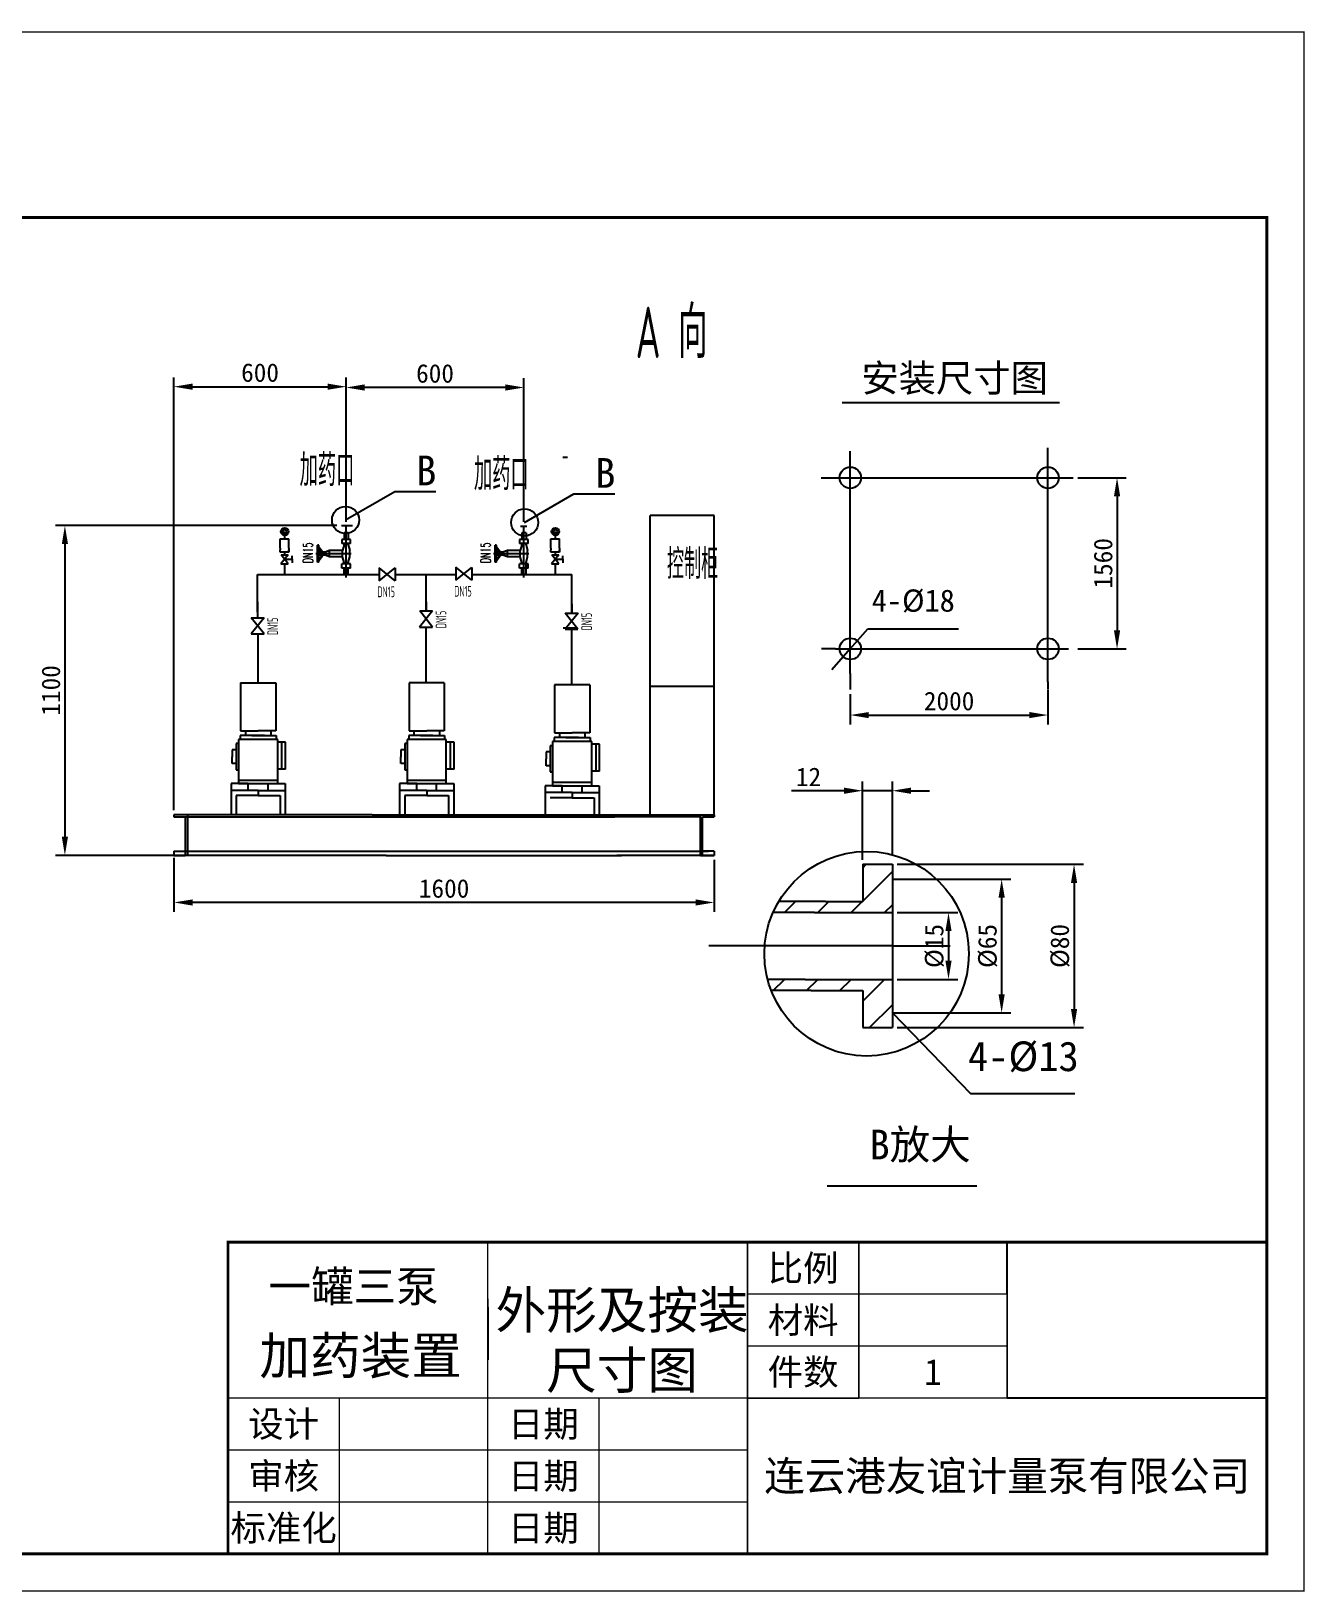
# Model space of a CAD drawing. Header units: millimetres. Extents: x 74 to 371, y 19 to 360.
# Drawn here: x 199.8 to 371.4, y 19.2 to 229.4 of the extents above; entities that cross this region are included whole.
import ezdxf
from ezdxf.enums import TextEntityAlignment as Align

# ---------------------------------------------------------------- set-up
doc = ezdxf.new("R2010")
doc.units = ezdxf.units.MM
doc.header["$PDMODE"] = 35
doc.layers.add('04-标注', color=3, linetype='Continuous', lineweight=20)
doc.layers.add('05-文字', color=5, linetype='Continuous')
doc.styles.add('HZ0', font='romans', dxfattribs={"width": 0.6, "bigfont": 'hztxt0'})
doc.styles.add('S', font='SimSun.ttf')
doc.styles.add('S1', font='isocp.shx', dxfattribs={"width": 0.6, "height": 4.5, "bigfont": 'chinese.shx'})
doc.dimstyles.new('ISO-25', dxfattribs={"dimtxt": 2.5, "dimasz": 2.5, "dimexe": 1.25, "dimexo": 0.625, "dimtad": 1, "dimtxsty": 'Standard', "dimcen": 2.5, "dimadec": 0, "dimazin": 0, "dimtfac": 1, "dimtmove": 0, "dimatfit": 3, "dimfxl": 0, "dimarcsym": 0})

# ---------------------------------------------------------------- blocks, each defined once
blk = doc.blocks.new('*D41')
at = {"color": 0, "lineweight": -2}
for p, q in [((310.12, 140.07), (310.12, 136)), ((336.76, 140.59), (336.76, 136)), ((312.62, 137.25), (334.26, 137.25))]:
    blk.add_line(p, q, dxfattribs=at)
at = {"color": 0}
for points in [[(312.62, 137.66), (312.62, 136.83), (310.12, 137.25)], [(334.26, 137.66), (334.26, 136.83), (336.76, 137.25)]]:
    blk.add_solid(points, dxfattribs=at)
at = {"layer": 'Defpoints', "color": 0}
for p in [(336.76, 141.21), (310.12, 140.69), (336.76, 137.25)]:
    blk.add_point(p, dxfattribs=at)
at = {"color": 0, "insert": (323.44, 139.12), "char_height": 2.5, "attachment_point": 5}
blk.add_mtext('\\A1;2000', dxfattribs=at)
blk = doc.blocks.new('*D42')
at = {"color": 0, "lineweight": -2}
for p, q in [((340.8, 169.21), (347.32, 169.21)), ((346.07, 166.71), (346.07, 148.67)), ((340.8, 146.17), (347.32, 146.17))]:
    blk.add_line(p, q, dxfattribs=at)
at = {"color": 0}
for points in [[(345.65, 166.71), (346.49, 166.71), (346.07, 169.21)], [(345.65, 148.67), (346.49, 148.67), (346.07, 146.17)]]:
    blk.add_solid(points, dxfattribs=at)
at = {"layer": 'Defpoints', "color": 0}
for p in [(340.18, 169.21), (340.18, 146.17), (346.07, 146.17)]:
    blk.add_point(p, dxfattribs=at)
at = {"color": 0, "insert": (344.2, 157.69), "char_height": 2.5, "attachment_point": 5, "rotation": 90}
blk.add_mtext('\\A1;1560', dxfattribs=at)
blk = doc.blocks.new('*D43')
at = {"color": 0, "lineweight": -2}
for p, q in [((316.42, 110.65), (324.61, 110.65)), ((323.36, 108.15), (323.36, 104.15)), ((316.42, 101.65), (324.61, 101.65))]:
    blk.add_line(p, q, dxfattribs=at)
at = {"color": 0}
for points in [[(322.94, 108.15), (323.77, 108.15), (323.36, 110.65)], [(322.94, 104.15), (323.77, 104.15), (323.36, 101.65)]]:
    blk.add_solid(points, dxfattribs=at)
at = {"layer": 'Defpoints', "color": 0}
for p in [(315.79, 110.65), (315.79, 101.65), (323.36, 101.65)]:
    blk.add_point(p, dxfattribs=at)
at = {"color": 0, "insert": (321.48, 106.15), "char_height": 2.5, "attachment_point": 5, "rotation": 90}
blk.add_mtext('\\A1;%%C15', dxfattribs=at)
blk = doc.blocks.new('*D44')
at = {"color": 0, "lineweight": -2}
for p, q in [((316.42, 115.15), (331.77, 115.15)), ((330.52, 112.65), (330.52, 99.65)), ((320.31, 97.15), (331.77, 97.15))]:
    blk.add_line(p, q, dxfattribs=at)
at = {"color": 0}
for points in [[(330.1, 112.65), (330.94, 112.65), (330.52, 115.15)], [(330.1, 99.65), (330.94, 99.65), (330.52, 97.15)]]:
    blk.add_solid(points, dxfattribs=at)
at = {"layer": 'Defpoints', "color": 0}
for p in [(315.79, 115.15), (319.68, 97.15), (330.52, 97.15)]:
    blk.add_point(p, dxfattribs=at)
at = {"color": 0, "insert": (328.65, 106.15), "char_height": 2.5, "attachment_point": 5, "rotation": 90}
blk.add_mtext('\\A1;%%C65', dxfattribs=at)
blk = doc.blocks.new('*D45')
at = {"color": 0, "lineweight": -2}
for p, q in [((316.42, 117.15), (341.53, 117.15)), ((340.28, 114.65), (340.28, 97.65)), ((316.42, 95.15), (341.53, 95.15))]:
    blk.add_line(p, q, dxfattribs=at)
at = {"color": 0}
for points in [[(339.86, 114.65), (340.69, 114.65), (340.28, 117.15)], [(339.86, 97.65), (340.69, 97.65), (340.28, 95.15)]]:
    blk.add_solid(points, dxfattribs=at)
at = {"layer": 'Defpoints', "color": 0}
for p in [(315.79, 117.15), (315.79, 95.15), (340.28, 95.15)]:
    blk.add_point(p, dxfattribs=at)
at = {"color": 0, "insert": (338.4, 106.15), "char_height": 2.5, "attachment_point": 5, "rotation": 90}
blk.add_mtext('\\A1;%%C80', dxfattribs=at)
blk = doc.blocks.new('*D46')
at = {"color": 0, "lineweight": -2}
for p, q in [((311.79, 117.77), (311.79, 128.31)), ((315.79, 118.4), (315.79, 128.31)), ((309.29, 127.06), (302.21, 127.06)), ((315.79, 127.06), (311.79, 127.06)), ((318.29, 127.06), (320.79, 127.06))]:
    blk.add_line(p, q, dxfattribs=at)
at = {"color": 0}
for points in [[(309.29, 127.48), (309.29, 126.64), (311.79, 127.06)], [(318.29, 127.48), (318.29, 126.64), (315.79, 127.06)]]:
    blk.add_solid(points, dxfattribs=at)
at = {"layer": 'Defpoints', "color": 0}
for p in [(311.79, 127.06), (315.79, 117.77), (311.79, 117.15)]:
    blk.add_point(p, dxfattribs=at)
at = {"color": 0, "insert": (304.5, 128.93), "char_height": 2.5, "attachment_point": 5}
blk.add_mtext('\\A1;12', dxfattribs=at)
blk = doc.blocks.new('*D59')
at = {"color": 0, "lineweight": -2}
for p, q in [((218.99, 118.01), (218.99, 110.76)), ((291.79, 117.73), (291.79, 110.76)), ((289.29, 112.01), (221.49, 112.01))]:
    blk.add_line(p, q, dxfattribs=at)
at = {"color": 0}
for points in [[(221.49, 112.42), (221.49, 111.59), (218.99, 112.01)], [(289.29, 112.42), (289.29, 111.59), (291.79, 112.01)]]:
    blk.add_solid(points, dxfattribs=at)
at = {"layer": 'Defpoints', "color": 0}
for p in [(218.99, 118.64), (291.79, 118.35), (218.99, 112.01)]:
    blk.add_point(p, dxfattribs=at)
at = {"color": 0, "insert": (255.39, 113.88), "char_height": 2.5, "attachment_point": 5}
blk.add_mtext('\\A1;1600', dxfattribs=at)
blk = doc.blocks.new('*D60')
at = {"color": 0, "lineweight": -2}
for p, q in [((240.92, 162.78), (203.04, 162.78)), ((204.29, 160.28), (204.29, 120.85)), ((219.89, 118.35), (203.04, 118.35))]:
    blk.add_line(p, q, dxfattribs=at)
at = {"color": 0}
for points in [[(203.88, 160.28), (204.71, 160.28), (204.29, 162.78)], [(203.88, 120.85), (204.71, 120.85), (204.29, 118.35)]]:
    blk.add_solid(points, dxfattribs=at)
at = {"layer": 'Defpoints', "color": 0}
for p in [(241.55, 162.78), (204.29, 118.35), (220.52, 118.35)]:
    blk.add_point(p, dxfattribs=at)
at = {"color": 0, "insert": (202.42, 140.57), "char_height": 2.5, "attachment_point": 5, "rotation": 90}
blk.add_mtext('\\A1;1100', dxfattribs=at)
blk = doc.blocks.new('*D61')
at = {"color": 0, "lineweight": -2}
for p, q in [((218.99, 124.45), (218.99, 182.73)), ((221.49, 181.48), (239.69, 181.48)), ((242.19, 163.28), (242.19, 182.73))]:
    blk.add_line(p, q, dxfattribs=at)
at = {"color": 0}
for points in [[(221.49, 181.9), (221.49, 181.06), (218.99, 181.48)], [(239.69, 181.9), (239.69, 181.06), (242.19, 181.48)]]:
    blk.add_solid(points, dxfattribs=at)
at = {"layer": 'Defpoints', "color": 0}
for p in [(242.19, 181.48), (242.19, 162.65), (218.99, 123.82)]:
    blk.add_point(p, dxfattribs=at)
at = {"color": 0, "insert": (230.59, 183.36), "char_height": 2.5, "attachment_point": 5}
blk.add_mtext('\\A1;600', dxfattribs=at)
blk = doc.blocks.new('*D62')
at = {"color": 0, "lineweight": -2}
for p, q in [((242.19, 167.02), (242.19, 182.62)), ((263.64, 181.37), (244.69, 181.37)), ((266.14, 163.28), (266.14, 182.62))]:
    blk.add_line(p, q, dxfattribs=at)
at = {"color": 0}
for points in [[(244.69, 181.79), (244.69, 180.95), (242.19, 181.37)], [(263.64, 181.79), (263.64, 180.95), (266.14, 181.37)]]:
    blk.add_solid(points, dxfattribs=at)
at = {"layer": 'Defpoints', "color": 0}
for p in [(242.19, 181.37), (242.19, 166.4), (266.14, 162.65)]:
    blk.add_point(p, dxfattribs=at)
at = {"color": 0, "insert": (254.17, 183.25), "char_height": 2.5, "attachment_point": 5}
blk.add_mtext('\\A1;600', dxfattribs=at)

msp = doc.modelspace()

# ---------------------------------------------------------------- hatches: boundary and pattern name
h = msp.add_hatch()
h.set_pattern_fill('ANSI31', color=0, style=0)
h.set_pattern_definition([(45, (2.82, 0.791), (-2.245064, 2.245064), [])])
h.paths.add_polyline_path([(315.795, 117.149), (311.795, 117.149), (311.795, 112.149), (306.795, 112.149), (300.482, 112.149, 0.0306481), (299.709, 110.649), (305.29, 110.649), (315.795, 110.649)])
h.paths.add_polyline_path([(315.795, 101.649), (304.059, 101.649), (298.983, 101.649, 0.0286129), (299.465, 100.149), (304.861, 100.149), (311.795, 100.149), (311.795, 95.149), (315.795, 95.149)])

# ---------------------------------------------------------------- linework, layer by layer
at = {"color": 0}
for p, q in [((309.028, 179.373), (338.316, 179.373)), ((310.124, 142.833), (310.124, 172.779)), ((336.764, 141.735), (336.764, 173.249)), ((271.377, 171.996), (272.015, 171.996)), ((306.185, 169.213), (306.823, 169.213)), ((306.823, 169.213), (340.178, 169.213)), ((242.11, 163.531), (248.745, 167.361)), ((248.745, 167.361), (254.277, 167.361)), ((266.237, 163.197), (272.871, 167.028)), ((272.871, 167.028), (278.404, 167.028)), ((291.79, 164.143), (283.15, 164.143)), ((283.15, 123.823), (283.15, 164.143)), ((291.79, 123.535), (291.79, 164.143)), ((233.892, 161.96), (233.892, 160.999)), ((241.547, 162.781), (243.037, 162.781)), ((242.193, 161.779), (242.193, 162.65)), ((265.695, 162.682), (266.559, 162.682)), ((266.142, 161.779), (266.142, 162.65)), ((270.365, 161.96), (270.364, 160.999)), ((233.299, 160.999), (234.485, 160.999)), ((233.299, 160.342), (233.299, 160.999)), ((233.299, 159.737), (233.299, 160.342)), ((234.485, 160.342), (234.485, 160.999)), ((234.485, 159.737), (234.485, 160.67)), ((238.521, 160.114), (238.32, 160.114)), ((238.32, 157.856), (238.32, 160.114)), ((238.521, 157.856), (238.521, 160.114)), ((238.521, 159.923), (238.994, 159.288)), ((238.521, 159.754), (238.868, 159.288)), ((241.617, 160.915), (241.617, 160.339)), ((242.769, 160.915), (241.617, 160.915)), ((242.769, 160.339), (241.617, 160.339)), ((241.905, 160.19), (241.691, 159.417)), ((242.481, 161.779), (241.905, 161.779)), ((241.905, 161.779), (241.905, 160.915)), ((241.905, 160.19), (241.905, 160.339)), ((242.193, 156.192), (242.193, 161.779)), ((242.481, 161.779), (242.481, 160.915)), ((242.481, 160.19), (242.481, 160.339)), ((242.481, 160.19), (242.696, 159.417)), ((242.769, 160.339), (242.769, 160.915)), ((262.47, 160.114), (262.269, 160.114)), ((262.269, 157.856), (262.269, 160.114)), ((262.47, 157.856), (262.47, 160.114)), ((262.47, 159.923), (262.943, 159.288)), ((262.47, 159.754), (262.817, 159.288)), ((265.566, 160.915), (265.566, 160.339)), ((266.718, 160.915), (265.566, 160.915)), ((266.718, 160.339), (265.566, 160.339)), ((265.854, 160.19), (265.64, 159.417)), ((266.43, 161.779), (265.854, 161.779)), ((265.854, 161.779), (265.854, 160.915)), ((265.854, 160.19), (265.854, 160.339)), ((266.142, 156.192), (266.142, 161.779)), ((266.43, 161.779), (266.43, 160.915)), ((266.43, 160.19), (266.43, 160.339)), ((266.43, 160.19), (266.645, 159.417)), ((266.718, 160.339), (266.718, 160.915)), ((269.771, 160.999), (270.958, 160.999)), ((269.771, 160.342), (269.771, 160.999)), ((269.771, 159.737), (269.771, 160.342)), ((270.958, 160.342), (270.958, 160.999)), ((270.958, 159.737), (270.958, 160.67)), ((233.299, 159.737), (233.299, 159.499)), ((233.299, 159.196), (233.299, 159.499)), ((234.485, 159.196), (233.299, 159.196)), ((234.385, 158.841), (233.408, 157.631)), ((234.376, 157.631), (233.417, 158.841)), ((233.417, 158.841), (234.385, 158.841)), ((233.417, 158.841), (234.385, 158.841)), ((233.892, 159.196), (233.892, 158.841)), ((233.896, 158.236), (234.922, 158.236)), ((234.485, 159.737), (234.485, 159.196)), ((234.485, 159.196), (234.485, 159.499)), ((234.922, 158.236), (234.922, 158.719)), ((234.922, 158.236), (234.922, 157.753)), ((242.85, 158.985), (238.099, 158.985)), ((238.521, 157.856), (238.32, 157.856)), ((238.803, 159.179), (238.521, 159.179)), ((238.803, 158.791), (238.521, 158.791)), ((238.521, 158.048), (238.994, 158.683)), ((238.521, 158.217), (238.868, 158.683)), ((238.803, 158.683), (238.803, 159.288)), ((238.803, 159.288), (239.035, 159.288)), ((238.803, 158.683), (239.035, 158.683)), ((239.035, 158.683), (239.035, 159.288)), ((239.361, 159.179), (239.035, 159.179)), ((239.361, 158.791), (239.035, 158.791)), ((239.969, 159.417), (239.361, 159.179)), ((239.361, 158.791), (239.361, 159.179)), ((239.969, 158.553), (239.361, 158.791)), ((241.691, 159.417), (239.969, 159.417)), ((239.969, 158.553), (239.969, 159.417)), ((241.691, 158.553), (239.969, 158.553)), ((241.691, 158.553), (241.691, 159.417)), ((241.905, 157.78), (241.691, 158.553)), ((241.905, 157.632), (241.905, 157.78)), ((242.193, 156.192), (242.193, 157.717)), ((242.481, 157.78), (242.696, 158.553)), ((242.481, 157.632), (242.481, 157.78)), ((242.696, 158.553), (242.696, 159.417)), ((266.799, 158.985), (262.049, 158.985)), ((262.47, 157.856), (262.269, 157.856)), ((262.752, 159.179), (262.47, 159.179)), ((262.752, 158.791), (262.47, 158.791)), ((262.47, 158.048), (262.943, 158.683)), ((262.47, 158.217), (262.817, 158.683)), ((262.752, 158.683), (262.752, 159.288)), ((262.752, 159.288), (262.984, 159.288)), ((262.752, 158.683), (262.984, 158.683)), ((262.984, 158.683), (262.984, 159.288)), ((263.31, 159.179), (262.984, 159.179)), ((263.31, 158.791), (262.984, 158.791)), ((263.918, 159.417), (263.31, 159.179)), ((263.31, 158.791), (263.31, 159.179)), ((263.918, 158.553), (263.31, 158.791)), ((265.64, 159.417), (263.918, 159.417)), ((263.918, 158.553), (263.918, 159.417)), ((265.64, 158.553), (263.918, 158.553)), ((265.64, 158.553), (265.64, 159.417)), ((265.854, 157.78), (265.64, 158.553)), ((265.854, 157.632), (265.854, 157.78)), ((266.43, 157.78), (266.645, 158.553)), ((266.43, 157.632), (266.43, 157.78)), ((266.43, 156.192), (266.43, 157.717)), ((266.645, 158.553), (266.645, 159.417)), ((269.771, 159.737), (269.771, 159.499)), ((269.771, 159.196), (269.771, 159.499)), ((270.958, 159.196), (269.771, 159.196)), ((270.857, 158.841), (269.88, 157.631)), ((270.848, 157.631), (269.889, 158.841)), ((269.889, 158.841), (270.857, 158.841)), ((269.889, 158.841), (270.857, 158.841)), ((270.364, 159.196), (270.364, 158.841)), ((270.369, 158.236), (271.395, 158.236)), ((270.958, 159.737), (270.958, 159.196)), ((270.958, 159.196), (270.958, 159.499)), ((271.395, 158.236), (271.395, 158.719)), ((271.395, 158.236), (271.395, 157.753)), ((230.267, 151.153), (230.267, 156.192)), ((230.267, 156.192), (233.892, 156.192)), ((233.408, 157.631), (234.376, 157.631)), ((233.892, 157.631), (233.892, 157.296)), ((233.892, 157.296), (233.892, 156.192)), ((233.892, 156.192), (246.618, 156.192)), ((242.769, 157.632), (241.617, 157.632)), ((241.617, 157.056), (241.617, 157.632)), ((242.769, 157.056), (241.617, 157.056)), ((241.905, 156.192), (241.905, 157.056)), ((242.481, 156.192), (241.905, 156.192)), ((242.193, 155.795), (242.193, 156.192)), ((242.481, 156.192), (242.481, 157.056)), ((242.769, 157.056), (242.769, 157.632)), ((246.618, 157.075), (246.618, 155.347)), ((248.778, 155.331), (246.618, 157.075)), ((246.618, 155.347), (248.778, 157.059)), ((248.778, 157.059), (248.778, 155.331)), ((248.778, 157.059), (248.778, 155.331)), ((248.778, 156.192), (250.495, 156.192)), ((250.495, 156.192), (256.966, 156.192)), ((252.983, 155.623), (252.983, 156.192)), ((252.983, 151.153), (252.983, 156.16)), ((252.983, 155.086), (252.983, 156.16)), ((256.966, 157.157), (256.966, 155.429)), ((259.126, 155.413), (256.966, 157.157)), ((256.966, 155.429), (259.126, 157.141)), ((259.126, 157.141), (259.126, 155.413)), ((259.126, 157.141), (259.126, 155.413)), ((259.126, 156.192), (272.589, 156.192)), ((266.718, 157.632), (265.566, 157.632)), ((265.566, 157.056), (265.566, 157.632)), ((266.718, 157.056), (265.566, 157.056)), ((265.854, 156.192), (265.854, 157.056)), ((266.43, 156.192), (265.854, 156.192)), ((266.142, 155.795), (266.142, 156.192)), ((266.43, 156.192), (266.43, 157.056)), ((266.718, 157.056), (266.718, 157.632)), ((269.88, 157.631), (270.848, 157.631)), ((270.364, 157.631), (270.364, 157.296)), ((270.364, 157.296), (270.364, 156.192)), ((272.589, 154.798), (272.589, 156.192)), ((272.589, 155.335), (272.589, 155.904)), ((272.589, 150.865), (272.589, 155.872)), ((272.589, 154.798), (272.589, 155.872)), ((252.983, 151.153), (252.983, 155.086)), ((272.589, 150.865), (272.589, 154.798)), ((230.267, 152.499), (230.267, 151.153)), ((230.275, 150.348), (230.267, 151.826)), ((252.983, 152.499), (252.983, 151.153)), ((272.589, 152.211), (272.589, 150.865)), ((231.139, 150.348), (229.395, 148.188)), ((231.123, 148.188), (229.411, 150.348)), ((229.411, 150.348), (231.139, 150.348)), ((229.411, 150.348), (231.139, 150.348)), ((253.831, 151.27), (252.087, 149.11)), ((253.815, 149.11), (252.103, 151.27)), ((252.103, 151.27), (253.831, 151.27)), ((252.103, 151.27), (253.831, 151.27)), ((273.437, 150.982), (271.693, 148.822)), ((273.421, 148.822), (271.709, 150.982)), ((271.709, 150.982), (273.437, 150.982)), ((271.709, 150.982), (273.437, 150.982)), ((291.79, 123.823), (291.79, 151.227)), ((229.395, 148.188), (231.123, 148.188)), ((230.33, 141.611), (230.33, 148.188)), ((252.087, 149.11), (253.815, 149.11)), ((252.951, 149.11), (252.951, 141.611)), ((273.321, 148.956), (271.439, 148.956)), ((271.693, 148.822), (273.421, 148.822)), ((272.557, 148.822), (272.557, 141.323)), ((310.124, 146.173), (312.504, 148.861)), ((312.504, 148.861), (324.721, 148.861)), ((308.129, 146.173), (306.247, 146.173)), ((310.124, 146.173), (307.637, 143.364)), ((308.129, 146.173), (339.523, 146.173)), ((227.965, 141.611), (227.965, 135.128)), ((227.965, 141.611), (232.695, 141.611)), ((232.695, 141.611), (232.695, 135.128)), ((250.676, 141.611), (250.676, 135.128)), ((254.223, 141.611), (250.676, 141.611)), ((255.406, 141.611), (253.041, 141.611)), ((255.406, 141.611), (255.406, 135.128)), ((270.282, 141.323), (270.282, 134.84)), ((273.829, 141.323), (270.282, 141.323)), ((275.012, 141.323), (272.647, 141.323)), ((275.012, 141.323), (275.012, 134.84)), ((291.79, 141.103), (283.15, 141.103)), ((310.124, 142.833), (310.124, 140.694)), ((336.764, 141.735), (336.764, 140.694)), ((336.764, 141.735), (336.764, 140.695)), ((227.965, 135.128), (230.33, 135.128)), ((228.622, 135.128), (228.622, 134.512)), ((232.695, 135.128), (230.33, 135.128)), ((232.038, 135.128), (232.038, 134.512)), ((250.676, 135.128), (253.041, 135.128)), ((251.333, 135.128), (251.333, 134.512)), ((255.406, 135.128), (253.041, 135.128)), ((254.748, 135.128), (254.748, 134.512)), ((270.282, 134.84), (272.647, 134.84)), ((270.939, 134.84), (270.939, 134.224)), ((275.012, 134.84), (272.647, 134.84)), ((274.355, 134.84), (274.355, 134.224)), ((227.385, 132.57), (226.827, 132.57)), ((226.827, 132.57), (226.827, 131.646)), ((227.68, 133.403), (227.385, 133.403)), ((227.385, 133.403), (227.385, 129.889)), ((232.98, 133.961), (227.68, 133.961)), ((227.68, 133.961), (227.68, 128.017)), ((230.33, 134.512), (227.913, 134.512)), ((227.913, 134.512), (227.913, 133.961)), ((229.484, 134.512), (230.33, 134.512)), ((231.176, 134.512), (230.33, 134.512)), ((230.33, 134.512), (232.747, 134.512)), ((232.747, 134.512), (232.747, 133.961)), ((232.98, 128.017), (232.98, 133.961)), ((234.016, 133.621), (232.98, 133.621)), ((233.498, 133.621), (233.498, 129.968)), ((234.016, 129.968), (234.016, 133.621)), ((250.096, 132.57), (249.538, 132.57)), ((249.538, 132.57), (249.538, 131.646)), ((250.391, 133.403), (250.096, 133.403)), ((250.096, 133.403), (250.096, 129.889)), ((255.69, 133.961), (250.391, 133.961)), ((250.391, 133.961), (250.391, 128.017)), ((253.041, 134.512), (250.624, 134.512)), ((250.624, 134.512), (250.624, 133.961)), ((252.195, 134.512), (253.041, 134.512)), ((253.887, 134.512), (253.041, 134.512)), ((253.041, 134.512), (255.458, 134.512)), ((255.458, 134.512), (255.458, 133.961)), ((255.69, 128.017), (255.69, 133.961)), ((256.727, 133.621), (255.69, 133.621)), ((256.209, 133.621), (256.209, 129.968)), ((256.727, 129.968), (256.727, 133.621)), ((269.997, 133.115), (269.702, 133.115)), ((269.702, 133.115), (269.702, 129.601)), ((275.296, 133.673), (269.997, 133.673)), ((269.997, 133.673), (269.997, 127.729)), ((272.647, 134.224), (270.23, 134.224)), ((270.23, 134.224), (270.23, 133.673)), ((271.801, 134.224), (272.647, 134.224)), ((273.493, 134.224), (272.647, 134.224)), ((272.647, 134.224), (275.064, 134.224)), ((275.064, 134.224), (275.064, 133.673)), ((275.296, 127.729), (275.296, 133.673)), ((276.333, 133.333), (275.296, 133.333)), ((275.815, 133.333), (275.815, 129.68)), ((276.333, 129.68), (276.333, 133.333)), ((226.827, 130.722), (226.827, 131.646)), ((227.385, 130.722), (226.827, 130.722)), ((249.538, 130.722), (249.538, 131.646)), ((250.096, 130.722), (249.538, 130.722)), ((269.702, 132.282), (269.144, 132.282)), ((269.144, 132.282), (269.144, 131.358)), ((269.144, 130.434), (269.144, 131.358)), ((269.702, 130.434), (269.144, 130.434)), ((227.385, 129.889), (227.68, 129.889)), ((227.68, 128.478), (232.98, 128.478)), ((234.016, 129.968), (232.98, 129.968)), ((250.096, 129.889), (250.391, 129.889)), ((250.391, 128.478), (255.69, 128.478)), ((256.727, 129.968), (255.69, 129.968)), ((269.702, 129.601), (269.997, 129.601)), ((276.333, 129.68), (275.296, 129.68)), ((228.994, 128.017), (226.69, 128.017)), ((226.69, 128.017), (226.69, 127.096)), ((226.69, 127.096), (226.69, 123.823)), ((230.33, 127.096), (226.69, 127.096)), ((227.381, 126.404), (227.381, 123.823)), ((230.33, 126.404), (227.381, 126.404)), ((227.68, 128.017), (232.98, 128.017)), ((228.994, 127.096), (228.994, 128.017)), ((230.33, 127.096), (230.33, 126.404)), ((230.33, 127.096), (233.97, 127.096)), ((230.33, 127.096), (230.33, 126.404)), ((230.33, 126.404), (233.279, 126.404)), ((231.666, 127.096), (231.666, 128.017)), ((231.666, 128.017), (233.97, 128.017)), ((233.279, 126.404), (233.279, 123.823)), ((233.97, 128.017), (233.97, 127.096)), ((233.97, 127.096), (233.97, 123.823)), ((251.704, 128.017), (249.4, 128.017)), ((249.4, 128.017), (249.4, 127.096)), ((249.4, 127.096), (249.4, 123.823)), ((253.041, 127.096), (249.4, 127.096)), ((253.041, 126.404), (250.092, 126.404)), ((250.092, 126.404), (250.092, 123.823)), ((250.391, 128.017), (255.69, 128.017)), ((251.704, 127.096), (251.704, 128.017)), ((253.041, 127.096), (253.041, 126.404)), ((253.041, 127.096), (256.681, 127.096)), ((253.041, 127.096), (253.041, 126.404)), ((253.041, 126.404), (255.99, 126.404)), ((254.377, 127.096), (254.377, 128.017)), ((254.377, 128.017), (256.681, 128.017)), ((255.99, 126.404), (255.99, 123.823)), ((256.681, 128.017), (256.681, 127.096)), ((256.681, 127.096), (256.681, 123.823)), ((271.311, 127.729), (269.007, 127.729)), ((269.007, 127.729), (269.007, 126.808)), ((269.007, 126.808), (269.007, 123.535)), ((272.647, 126.808), (269.007, 126.808)), ((269.997, 128.19), (275.296, 128.19)), ((269.997, 127.729), (275.296, 127.729)), ((271.311, 126.808), (271.311, 127.729)), ((272.647, 126.808), (272.647, 126.116)), ((272.647, 126.808), (276.287, 126.808)), ((272.647, 126.808), (272.647, 126.116)), ((273.983, 126.808), (273.983, 127.729)), ((273.983, 127.729), (276.287, 127.729)), ((276.287, 127.729), (276.287, 126.808)), ((276.287, 126.808), (276.287, 123.535)), ((272.647, 126.116), (269.698, 126.116)), ((272.647, 126.116), (275.596, 126.116)), ((275.596, 126.116), (275.596, 123.535)), ((245.71, 123.823), (218.99, 123.823)), ((218.99, 123.823), (218.99, 123.535)), ((218.99, 123.535), (227.63, 123.535)), ((220.517, 123.535), (220.517, 118.351)), ((220.862, 118.351), (220.862, 123.823)), ((220.862, 123.535), (251.678, 123.535)), ((245.71, 123.823), (291.79, 123.823)), ((251.678, 123.535), (278.398, 123.535)), ((289.918, 123.535), (278.398, 123.535)), ((289.918, 118.351), (289.918, 123.823)), ((290.206, 118.351), (290.206, 123.535)), ((290.206, 123.535), (291.79, 123.535)), ((291.79, 123.535), (290.206, 123.535)), ((291.79, 123.823), (291.79, 123.535)), ((218.99, 118.927), (218.99, 118.351)), ((218.99, 118.927), (220.517, 118.927)), ((218.99, 118.351), (220.517, 118.351)), ((220.517, 118.351), (218.99, 118.351)), ((218.99, 118.351), (220.517, 118.351)), ((220.862, 118.351), (218.99, 118.351)), ((220.517, 118.927), (290.998, 118.927)), ((247.582, 118.351), (220.862, 118.351)), ((247.582, 118.351), (279.314, 118.351)), ((289.918, 118.351), (278.686, 118.351)), ((289.918, 118.351), (291.79, 118.351)), ((291.79, 118.927), (290.206, 118.927)), ((290.206, 118.351), (291.79, 118.351)), ((291.79, 118.351), (290.206, 118.351)), ((291.79, 118.927), (291.79, 118.351)), ((311.795, 117.149), (311.795, 112.149)), ((311.795, 117.149), (315.795, 117.149)), ((315.795, 117.149), (315.795, 95.149)), ((315.795, 115.149), (323.567, 115.149)), ((306.795, 112.149), (300.482, 112.149)), ((306.795, 112.149), (311.795, 112.149)), ((305.29, 110.649), (299.709, 110.649)), ((305.29, 110.649), (315.795, 110.649)), ((315.795, 106.149), (291.06, 106.149)), ((315.795, 106.149), (323.567, 106.149)), ((304.059, 101.649), (298.983, 101.649)), ((304.059, 101.649), (315.795, 101.649)), ((304.861, 100.149), (299.465, 100.149)), ((304.861, 100.149), (311.795, 100.149)), ((311.795, 100.149), (311.795, 95.149)), ((315.795, 97.149), (323.567, 97.149)), ((315.795, 97.149), (326.334, 86.297)), ((311.795, 95.149), (315.795, 95.149)), ((326.334, 86.297), (340.4, 86.297)), ((307.015, 73.843), (327.18, 73.843)), ((296.269, 66.261), (311.269, 66.261)), ((331.269, 59.261), (331.269, 66.261))]:
    msp.add_line(p, q, dxfattribs=at)
for points, const_width in [([(74.269, 19.261), (371.269, 19.261), (371.269, 229.261), (74.269, 229.261)], 0.2), ([(79.269, 24.261), (366.269, 24.261), (366.269, 204.261), (79.269, 204.261)], 0.4), ([(226.269, 24.261), (366.269, 24.261), (366.269, 66.261), (226.269, 66.261)], 0.4)]:
    msp.add_lwpolyline(points, close=True, dxfattribs=dict(const_width=const_width))
msp.add_lwpolyline([(261.269, 66.261, 0.2, 0.2, 0), (261.269, 24.261, 0.2, 0.2, 0)], format="xyseb")
at = {"const_width": 0.2}
for points in [[(296.269, 66.261), (296.269, 24.261)], [(311.269, 66.261), (311.269, 45.261)], [(331.269, 66.261), (331.269, 45.261)], [(331.269, 59.261), (296.269, 59.261)], [(331.269, 52.261), (296.269, 52.261)], [(366.269, 45.261), (226.269, 45.261)], [(241.269, 45.261), (241.269, 24.261)], [(276.269, 45.261), (276.269, 24.261)], [(296.269, 38.261), (226.269, 38.261)], [(296.269, 31.261), (226.269, 31.261)]]:
    msp.add_lwpolyline(points, dxfattribs=at)
at = {"color": 0}
for centre, radius in [((310.124, 169.213), 1.44), ((336.764, 169.213), 1.44), ((242.11, 163.531), 1.824), ((266.237, 163.197), 1.824), ((233.909, 161.961), 0.51), ((233.909, 161.961), 0.272), ((270.382, 161.961), 0.51), ((270.382, 161.961), 0.272), ((310.124, 146.173), 1.44), ((336.764, 146.173), 1.44), ((312.319, 105.103), 13.776)]:
    msp.add_circle(centre, radius, dxfattribs=at)
at = {"layer": '04-标注'}
msp.add_line((366.269, 204.261), (366.269, 204.261), dxfattribs=at)
at = {"layer": '04-标注', "color": 0}
for p, q in [((226.269, 66.261), (226.269, 66.261)), ((226.269, 66.261), (226.269, 58.636)), ((261.269, 58.636), (261.269, 53.944)), ((261.269, 58.636), (261.269, 50.407)), ((261.269, 53.944), (261.269, 50.407)), ((296.269, 45.261), (311.269, 45.261)), ((296.269, 45.261), (311.269, 45.261))]:
    msp.add_line(p, q, dxfattribs=at)
at = {"layer": '05-文字', "color": 0}
for p, q in [((331.269, 59.261), (331.269, 66.261)), ((261.269, 57.481), (261.269, 50.407)), ((366.269, 45.261), (331.269, 45.261))]:
    msp.add_line(p, q, dxfattribs=at)

# ---------------------------------------------------------------- texts
at = {"color": 0, "style": 'S1', "width": 0.6}
for s, height, p in [('A 向', 6.912, (281.205, 185.353)), ('加药口', 4.32, (235.919, 168.062)), ('加药口', 4.32, (259.405, 167.513)), ('控制柜', 4.032, (285.426, 155.579)), ('DN15', 1.44, (246.406, 153.13)), ('DN15', 1.44, (256.754, 153.212))]:
    msp.add_text(s, height=height, dxfattribs=at).set_placement(p)
at = {"color": 0, "style": 'S'}
for s, height, p in [('安装尺寸图', 3.6864, (324.186, 182.645)), ('B', 4, (252.99, 170.195)), ('B', 4, (277.117, 169.861)), ('4-%%C18', 3, (318.613, 152.671)), ('4-%%C13', 4, (333.445, 91.292)), ('B放大', 4, (319.531, 79.402)), ('外形及按装', 5, (279.377, 57.116)), ('加药装置', 5, (244.152, 50.957)), ('尺寸图', 5, (279.377, 49.005))]:
    msp.add_text(s, height=height, dxfattribs=at).set_placement(p, align=Align.MIDDLE_CENTER)
at = {"style": 'HZ0', "width": 0.6}
for p in [(237.681, 157.719), (261.63, 157.719)]:
    msp.add_text('DN15', height=1.296, rotation=90, dxfattribs=at).set_placement(p)
at = {"color": 0, "style": 'S1', "width": 0.6}
for p in [(233.013, 148.024), (255.705, 148.945), (275.311, 148.657)]:
    msp.add_text('DN15', height=1.44, rotation=90, dxfattribs=at).set_placement(p)
at = {"style": 'S'}
for s, height, p in [('比例', 3.5, (303.769, 62.761)), ('材料', 3.5, (303.769, 55.761)), ('件数', 3.5, (303.769, 48.761)), ('设计', 3.5, (233.769, 41.761)), ('日期', 3.5, (268.769, 41.761)), ('审核', 3.5, (233.769, 34.761)), ('日期', 3.5, (268.769, 34.761)), ('连云港友谊计量泵有限公司', 4, (331.269, 34.761)), ('标准化', 3.5, (233.769, 27.761)), ('日期', 3.5, (268.769, 27.761))]:
    msp.add_text(s, height=height, dxfattribs=at).set_placement(p, align=Align.MIDDLE_CENTER)
at = {"color": 0, "style": 'S'}
msp.add_text('一罐三泵', height=4.2, dxfattribs=at).set_placement((231.741, 58.189))
at = {"layer": '04-标注', "color": 0, "style": 'S'}
msp.add_text('1', height=3.5, dxfattribs=at).set_placement((321.269, 48.761), align=Align.MIDDLE_CENTER)

# ---------------------------------------------------------------- dimensions: what is measured, and where the dimension line sits
at = {"color": 0}
for base, p1, p2, text, picture, middle in [((242.193, 181.481), (218.99, 123.823), (242.193, 162.65), '600', '*D61', (230.591, 183.356)), ((242.193, 181.371), (266.142, 162.65), (242.193, 166.399), '600', '*D62', (254.168, 183.246)), ((336.764, 137.246), (310.124, 140.694), (336.764, 141.215), '2000', '*D41', (323.444, 139.121)), ((311.795, 127.059), (315.795, 117.774), (311.795, 117.149), '12', '*D46', (304.503, 128.934)), ((218.99, 112.006), (291.79, 118.351), (218.99, 118.639), '1600', '*D59', (255.39, 113.881))]:
    dim = msp.add_linear_dim(base=base, p1=p1, p2=p2, text=text, dimstyle='ISO-25', override={"dimtp": -0.009, "dimtm": 0.034, "dimtfac": 0.5, "dimtolj": 1}, dxfattribs=at)
    dim.commit()
    dim.dimension.update_dxf_attribs({"geometry": picture, "text_midpoint": middle})
for base, p1, p2, text, picture, middle in [((346.07, 146.173), (340.178, 169.213), (340.178, 146.173), '1560', '*D42', (344.195, 157.693)), ((204.295, 118.351), (241.547, 162.781), (220.517, 118.351), '1100', '*D60', (202.42, 140.566)), ((340.278, 95.149), (315.795, 117.149), (315.795, 95.149), '%%C80', '*D45', (338.403, 106.149)), ((330.52, 97.149), (315.795, 115.149), (319.681, 97.149), '%%C65', '*D44', (328.645, 106.149)), ((323.357, 101.649), (315.795, 110.649), (315.795, 101.649), '%%C15', '*D43', (321.482, 106.149))]:
    dim = msp.add_linear_dim(base=base, p1=p1, p2=p2, angle=90, text=text, dimstyle='ISO-25', override={"dimtp": -0.009, "dimtm": 0.034, "dimtfac": 0.5, "dimtolj": 1}, dxfattribs=at)
    dim.commit()
    dim.dimension.update_dxf_attribs({"geometry": picture, "text_midpoint": middle})

doc.saveas('drawing.dxf')
